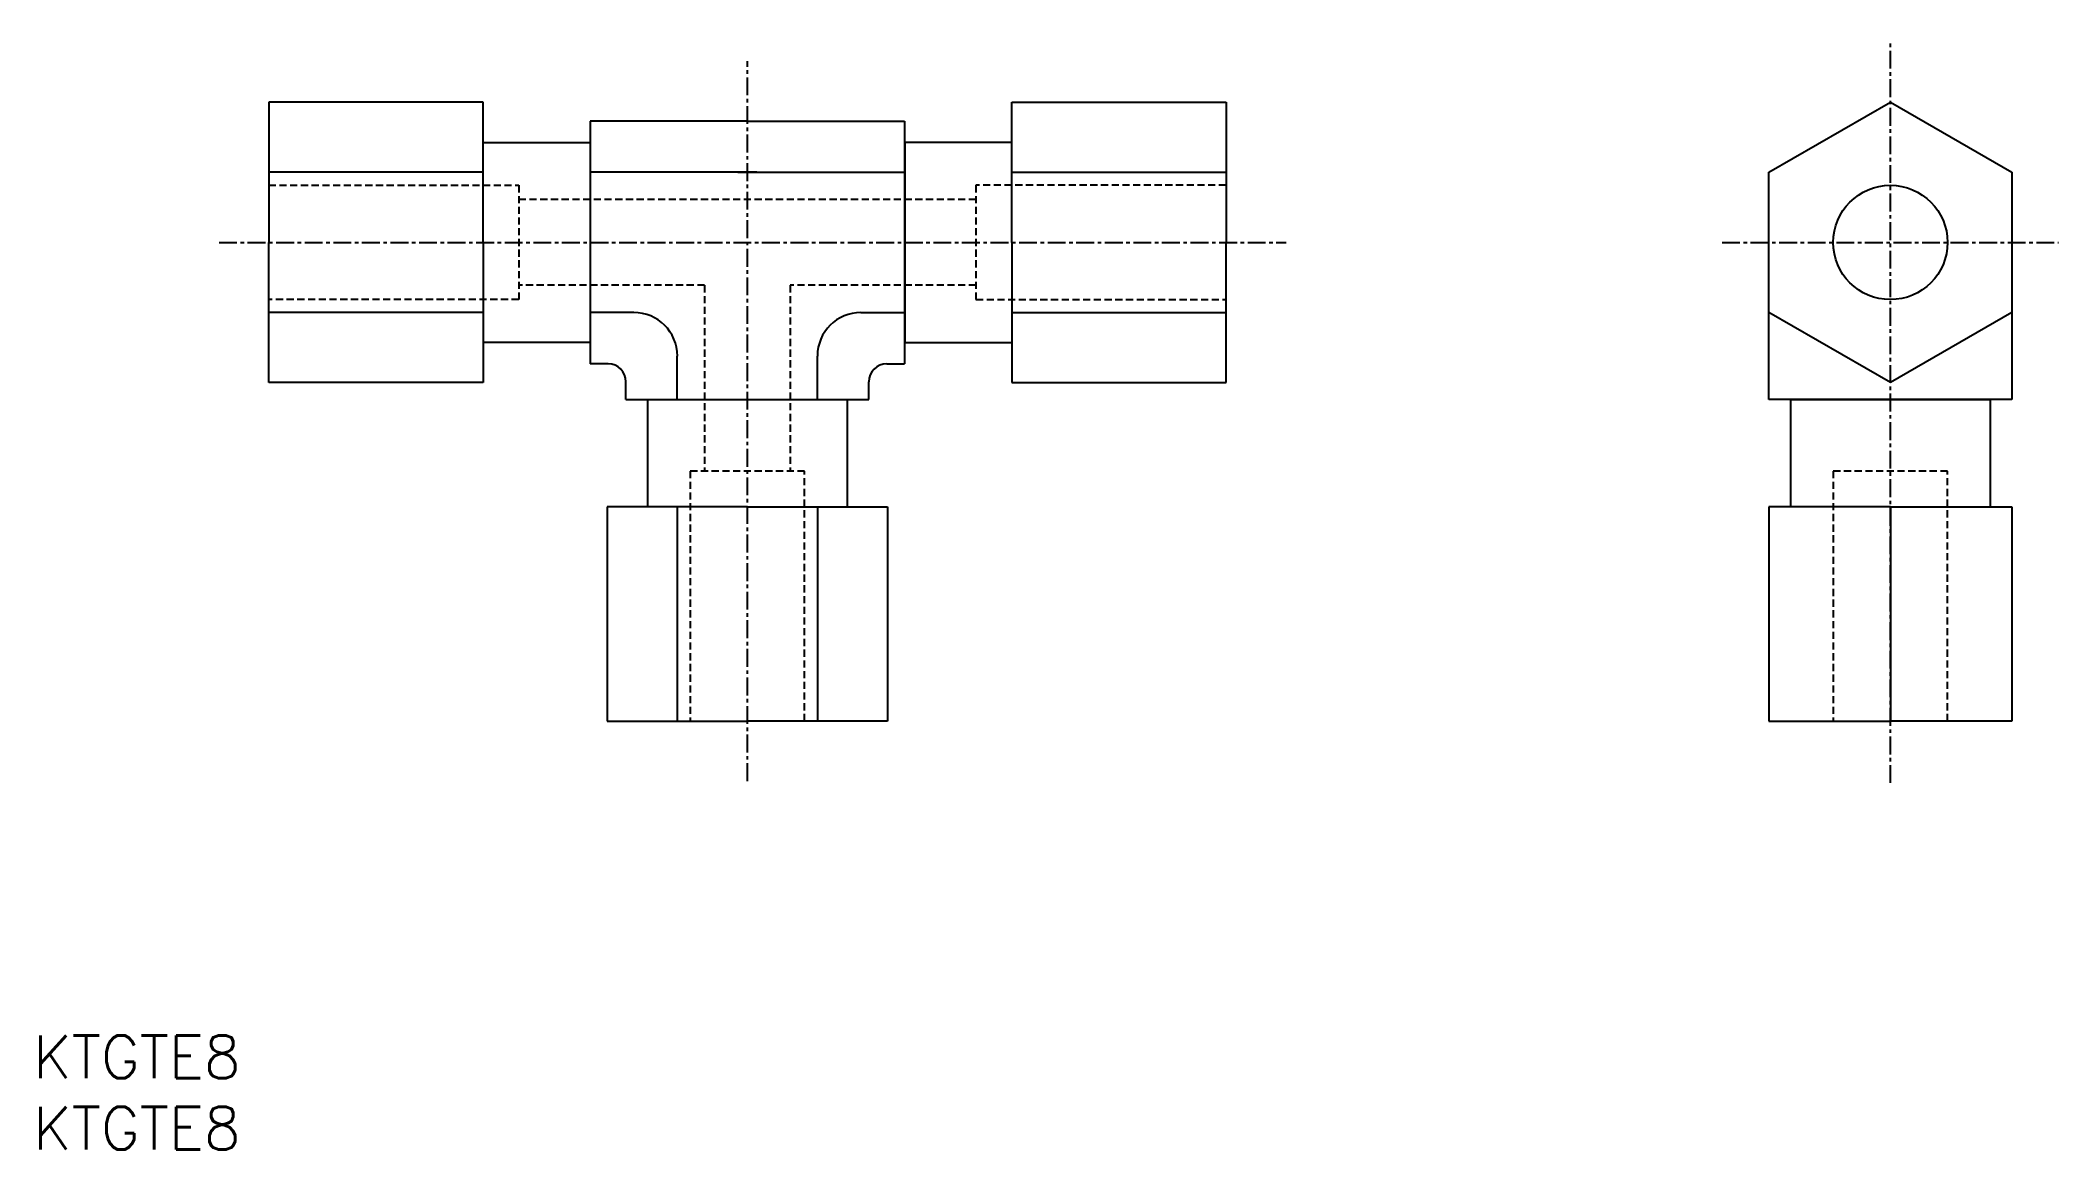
# Model space of a CAD drawing. Extents: x 1 to 142, y 0 to 78.
import ezdxf

# ---------------------------------------------------------------- set-up
doc = ezdxf.new("R2010")
doc.units = 0
doc.linetypes.add('CENTER', pattern=[2, 1.25, -0.25, 0.25, -0.25])
doc.linetypes.add('DASHED', pattern=[0.75, 0.5, -0.25])
doc.layers.get('0').update_dxf_attribs({"linetype": 'CONTINUOUS'})
doc.layers.add('CENTER', color=1, linetype='CENTER')
doc.styles.get("Standard").update_dxf_attribs({"font": 'txt.shx'})

# ---------------------------------------------------------------- blocks, each defined once
blk = doc.blocks.new('*U6')
at = {"color": 7, "linetype": 'CONTINUOUS'}
blk.add_text('KTGTE8', height=3, dxfattribs=at).set_placement((0, 0))
blk = doc.blocks.new('*U7')
at = {"color": 7, "linetype": 'CONTINUOUS'}
blk.add_text('KTGTE8', height=3, dxfattribs=at).set_placement((0, 5))

msp = doc.modelspace()

# ---------------------------------------------------------------- linework, layer by layer
at = {"color": 7, "linetype": 'CONTINUOUS'}
for p, q in [((31.5, 73.31), (16.5, 73.31)), ((16.5, 73.31), (16.5, 63.5)), ((31.5, 63.5), (31.5, 73.31)), ((68.5, 63.5), (68.5, 73.31)), ((68.5, 73.31), (83.5, 73.31)), ((83.5, 73.31), (83.5, 63.5)), ((121.5, 68.41), (130, 73.31)), ((130, 73.31), (138.5, 68.41)), ((39, 72), (39, 55)), ((50, 72), (39, 72)), ((50, 72), (61, 72)), ((61, 72), (61, 55)), ((31.5, 70.5), (38.99, 70.5)), ((38.99, 70.5), (38.99, 56.5)), ((38.99, 70.5), (39, 70.5)), ((61.01, 70.5), (61, 70.5)), ((68.5, 70.5), (61.01, 70.5)), ((61.01, 70.5), (61.01, 56.5)), ((31.5, 68.41), (16.5, 68.41)), ((50.66, 68.41), (39, 68.41)), ((49.34, 68.41), (61, 68.41)), ((68.5, 68.41), (83.5, 68.41)), ((121.5, 58.59), (121.5, 68.41)), ((138.5, 68.41), (138.5, 58.59)), ((16.5, 53.69), (16.5, 63.5)), ((31.5, 63.5), (31.5, 53.69)), ((68.5, 63.5), (68.5, 53.69)), ((83.5, 53.69), (83.5, 63.5)), ((31.5, 58.59), (16.5, 58.59)), ((42.05, 58.59), (39, 58.59)), ((57.95, 58.59), (61, 58.59)), ((68.5, 58.59), (83.5, 58.59)), ((121.5, 52.5), (121.5, 58.59)), ((130, 53.69), (121.5, 58.59)), ((138.5, 58.59), (130, 53.69)), ((138.5, 58.59), (138.5, 52.5)), ((38.99, 56.5), (31.5, 56.5)), ((38.99, 56.5), (39, 56.5)), ((45.09, 52.5), (45.09, 55.55)), ((54.91, 52.5), (54.91, 55.55)), ((61.01, 56.5), (61, 56.5)), ((61.01, 56.5), (68.5, 56.5)), ((31.5, 53.69), (16.5, 53.69)), ((40.25, 55), (39, 55)), ((41.5, 52.5), (41.5, 53.75)), ((58.5, 52.5), (58.5, 53.75)), ((59.75, 55), (61, 55)), ((68.5, 53.69), (83.5, 53.69)), ((41.5, 52.5), (58.5, 52.5)), ((43, 52.49), (43, 45)), ((57, 45), (57, 52.49)), ((138.5, 52.5), (121.5, 52.5)), ((123, 52.49), (123, 52.5)), ((123, 52.49), (123, 45)), ((137, 52.49), (123, 52.49)), ((137, 52.49), (137, 52.5)), ((137, 45), (137, 52.49)), ((50, 45), (40.19, 45)), ((40.19, 45), (40.19, 30)), ((45.09, 45), (45.09, 30)), ((50, 45), (59.81, 45)), ((54.91, 45), (54.91, 30)), ((59.81, 45), (59.81, 30)), ((121.5, 45), (121.5, 30)), ((130, 45), (121.5, 45)), ((130, 45), (130, 30)), ((130, 45), (138.5, 45)), ((138.5, 45), (138.5, 30)), ((40.19, 30), (50, 30)), ((59.81, 30), (50, 30)), ((121.5, 30), (130, 30)), ((138.5, 30), (130, 30))]:
    msp.add_line(p, q, dxfattribs=at)
at = {"color": 3, "linetype": 'DASHED'}
for p, q in [((16.5, 67.5), (34, 67.5)), ((34, 67.5), (34, 59.5)), ((66, 66.5), (34, 66.5)), ((83.5, 67.5), (66, 67.5)), ((66, 67.5), (66, 59.5)), ((34, 59.5), (16.5, 59.5)), ((47, 60.5), (34, 60.5)), ((47, 60.5), (47, 47.5)), ((66, 60.5), (53, 60.5)), ((53, 60.5), (53, 47.5)), ((66, 59.5), (83.5, 59.5)), ((54, 47.5), (46, 47.5)), ((46, 47.5), (46, 30)), ((54, 30), (54, 47.5)), ((126, 47.5), (126, 30)), ((134, 47.5), (126, 47.5)), ((134, 30), (134, 47.5))]:
    msp.add_line(p, q, dxfattribs=at)
at = {"color": 7, "linetype": 'CONTINUOUS'}
msp.add_circle((130, 63.5), 4, dxfattribs=at)
for centre, radius, start, end in [((42.05, 55.55), 3.05, 0, 90), ((57.95, 55.55), 3.05, 90, 180), ((40.25, 53.75), 1.25, 0, 90), ((59.75, 53.75), 1.25, 90, 180)]:
    msp.add_arc(centre, radius, start, end, dxfattribs=at)
at = {"layer": 'CENTER', "color": 1, "linetype": 'CENTER'}
for p, q in [((130, 25.67), (130, 77.65)), ((50, 25.8), (50, 76.2)), ((13.02, 63.5), (87.7, 63.5)), ((118.22, 63.5), (141.78, 63.5))]:
    msp.add_line(p, q, dxfattribs=at)

# ---------------------------------------------------------------- block references
at = {"color": 7, "linetype": 'CONTINUOUS'}
for name in ['*U7', '*U6']:
    msp.add_blockref(name, (0, 0), dxfattribs=at)

doc.saveas('drawing.dxf')
